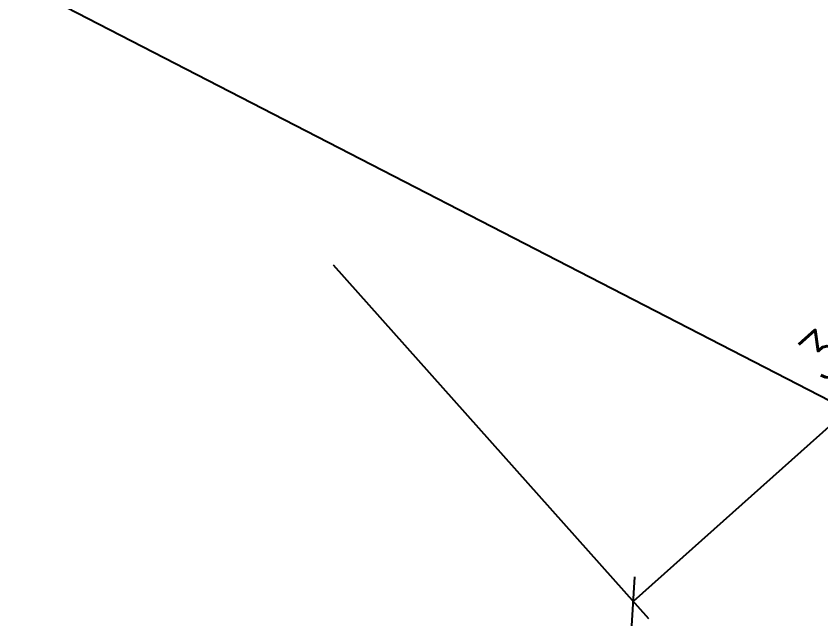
# Model space of a CAD drawing. Header units: millimetres. Extents: x 1111 to 1333, y -447 to -319.
# Drawn here: x 1127.649 to 1130.425, y -443.359 to -441.256 of the extents above; entities that cross this region are included whole.
import ezdxf

# ---------------------------------------------------------------- set-up
doc = ezdxf.new("R2010")
doc.units = ezdxf.units.MM
doc.header["$PDMODE"] = 35
doc.layers.add('ARQ-COTAS', color=30, linetype='Continuous')
doc.styles.add('Romans_Anot', font='romans.shx')
doc.dimstyles.new('Escala 1-1000', dxfattribs={"dimscale": 10, "dimtxt": 0.2, "dimasz": 0.15, "dimexe": 0.1, "dimexo": 0.2, "dimgap": 0.15, "dimtad": 1, "dimzin": 4, "dimdsep": 46, "dimtxsty": 'Romans_Anot', "dimblk": 'OBLIQUE', "dimcen": 0.25, "dimclrd": 256, "dimclre": 256, "dimclrt": 2, "dimadec": 0, "dimazin": 0, "dimtfac": 1, "dimtix": 1, "dimtmove": 2, "dimatfit": 3, "dimfxl": 0, "dimlwd": -1, "dimlwe": -1, "dimarcsym": 0})

# ---------------------------------------------------------------- blocks, each defined once
blk = doc.blocks.new('_Oblique')
at = {"color": 0, "linetype": 'ByBlock', "lineweight": -2}
blk.add_line((-0.5, -0.5), (0.5, 0.5), dxfattribs=at)
blk = doc.blocks.new('*D294')
at = {"layer": 'ARQ-COTAS', "transparency": 16777216}
for p, q in [((49.294, -15.463), (46.704, -17.773)), ((75.941, -49.048), (47.451, -17.108)), ((77.989, -47.22), (75.195, -49.713))]:
    blk.add_line(p, q, dxfattribs=at)
at = {"layer": 'DEFPOINTS', "color": 0, "transparency": 16777216}
for p in [(50.787, -14.132), (47.451, -17.108), (79.482, -45.889)]:
    blk.add_point(p, dxfattribs=at)
at = {"layer": 'ARQ-COTAS', "transparency": 16777216, "xscale": 1.5, "yscale": 1.5, "zscale": 1.5}
for p, rotation in [((47.451, -17.108), 131.7326999221183), ((75.941, -49.048), 311.7326999221183)]:
    blk.add_blockref('_Oblique', p, dxfattribs=dict(at, rotation=rotation))
at = {"layer": 'ARQ-COTAS', "color": 2, "transparency": 16777216, "insert": (63.561, -31.413), "char_height": 2, "attachment_point": 5, "rotation": 311.7327, "style": 'Romans_Anot'}
blk.add_mtext('42.80', dxfattribs=at)
blk = doc.blocks.new('*D296')
at = {"layer": 'ARQ-COTAS', "transparency": 16777216}
for p, q in [((80.813, -47.381), (83.379, -50.258)), ((82.713, -49.511), (58.629, -70.995)), ((45.692, -56.492), (59.294, -71.741))]:
    blk.add_line(p, q, dxfattribs=at)
at = {"layer": 'DEFPOINTS', "color": 0, "transparency": 16777216}
for p in [(79.482, -45.889), (44.361, -54.999), (58.629, -70.995)]:
    blk.add_point(p, dxfattribs=at)
at = {"layer": 'ARQ-COTAS', "transparency": 16777216, "xscale": 1.5, "yscale": 1.5, "zscale": 1.5}
for p, rotation in [((82.713, -49.511), 41.73269999408079), ((58.629, -70.995), 221.7326999940808)]:
    blk.add_blockref('_Oblique', p, dxfattribs=dict(at, rotation=rotation))
at = {"layer": 'ARQ-COTAS', "color": 2, "transparency": 16777216, "insert": (69.007, -58.387), "char_height": 2, "attachment_point": 5, "rotation": 41.7327, "style": 'Romans_Anot'}
blk.add_mtext('32.27', dxfattribs=at)
blk = doc.blocks.new('*D289')
at = {"layer": 'ARQ-COTAS', "transparency": 16777216}
for p, q in [((73.065, -65.426), (-15.823, -19.612)), ((-16.739, -21.39), (-16.281, -20.501)), ((73.981, -63.649), (73.523, -64.538))]:
    blk.add_line(p, q, dxfattribs=at)
at = {"layer": 'DEFPOINTS', "color": 0, "transparency": 16777216}
for p in [(-15.823, -19.612), (-15.823, -19.612), (73.065, -65.426)]:
    blk.add_point(p, dxfattribs=at)
at = {"layer": 'ARQ-COTAS', "transparency": 16777216, "xscale": 1.5, "yscale": 1.5, "zscale": 1.5}
for p, rotation in [((-15.823, -19.612), 152.7326999626331), ((73.065, -65.426), 332.7326999626331)]:
    blk.add_blockref('_Oblique', p, dxfattribs=dict(at, rotation=rotation))
at = {"layer": 'ARQ-COTAS', "color": 2, "transparency": 16777216, "insert": (29.767, -40.297), "char_height": 2, "attachment_point": 5, "rotation": 332.7327, "style": 'Romans_Anot'}
blk.add_mtext('100.00', dxfattribs=at)
blk = doc.blocks.new('1')
at = {"layer": 'ARQ-COTAS'}
for base, p2, angle, picture, middle in [((47.451, -17.108), (50.787, -14.132), 131.7327, '*D294', (63.561, -31.413)), ((58.629, -70.995), (44.361, -54.999), 221.7327, '*D296', (69.007, -58.387))]:
    dim = blk.add_linear_dim(base=base, p1=(79.482, -45.889), p2=p2, angle=angle, dimstyle='Escala 1-1000', dxfattribs=at)
    dim.commit()
    dim.dimension.update_dxf_attribs({"geometry": picture, "text_midpoint": middle})
dim = blk.add_aligned_dim(p1=(73.065, -65.426), p2=(-15.823, -19.612), distance=0, dimstyle='Escala 1-1000', dxfattribs=at)
dim.commit()
dim.dimension.update_dxf_attribs({"geometry": '*D289', "text_midpoint": (29.767, -40.297)})

msp = doc.modelspace()

# ---------------------------------------------------------------- block references
at = {"xscale": 0.08, "yscale": 0.08, "zscale": 0.08}
msp.add_blockref('1', (1125.0871, -437.5943), dxfattribs=at)

doc.saveas('drawing.dxf')
